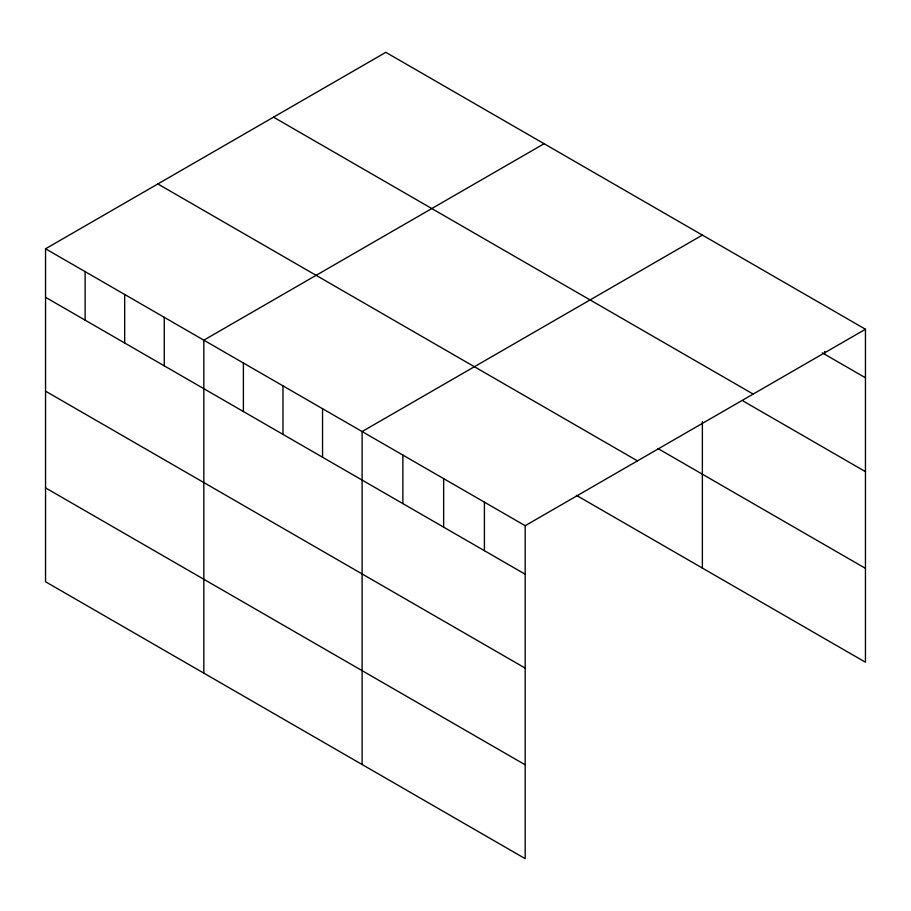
<?xml version="1.0" encoding="UTF-8"?>
<svg xmlns="http://www.w3.org/2000/svg" width="911" height="911" viewBox="0 0 911 911"><rect width="100%" height="100%" fill="white"/><g stroke="black" fill="none" stroke-linecap="round" stroke-linejoin="round"><path stroke-width="1.37" d="M45.55 248.783L525.18 525.704L525.18 858.663L45.55 581.753L45.55 248.783L385.82 52.337L865.45 329.247L865.45 662.217L576.469 495.379M544.095 143.722L203.825 340.167L203.825 673.138M702.37 235.095L362.111 431.552L362.111 764.511M525.18 525.704L865.45 329.247M822.28 352.853L865.45 377.769M273.528 117.166L753.158 394.076M743.148 401.022L865.45 471.636M658.004 448.588L865.45 568.35M157.842 183.954L637.472 460.875M45.55 297.305L525.18 574.226M45.55 391.172L525.18 668.093M45.55 487.886L525.18 764.796M824.683 351.464L824.683 354.231M702.37 421.577L702.37 568.065M484.413 502.166L484.413 550.688M443.646 478.628L443.646 527.15M402.878 455.09L402.878 503.612M322.54 408.697L322.54 457.22M282.968 385.854L282.968 434.376M243.396 363.011L243.396 411.533M164.265 317.324L164.265 365.846M124.693 294.481L124.693 343.003M85.122 271.626L85.122 320.148"/></g></svg>
